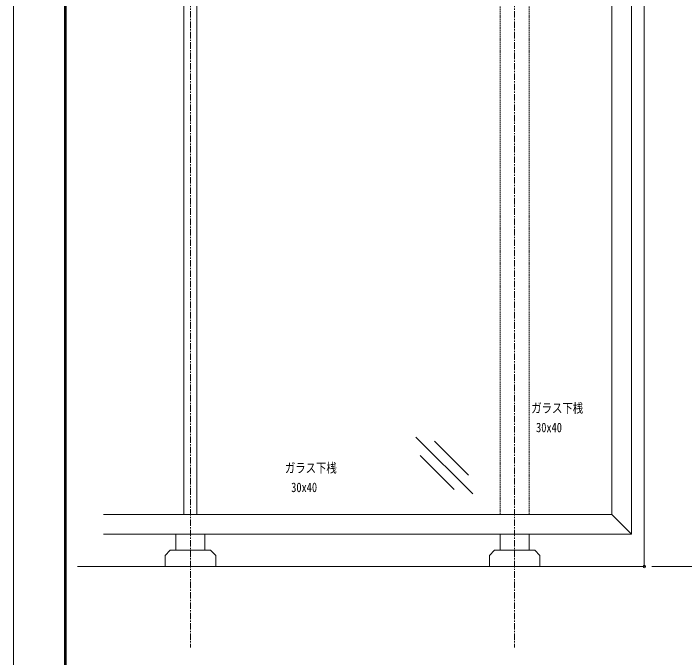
# Model space of a CAD drawing. Units: millimetres, scale not verified. Extents: x -1682 to 1682, y -1188 to 1188.
# Drawn here: x -1682 to -647, y -620 to 374 of the extents above; entities that cross this region are included whole.
import ezdxf
from ezdxf.enums import TextEntityAlignment as Align

# ---------------------------------------------------------------- set-up
doc = ezdxf.new("R2010")
doc.units = ezdxf.units.MM
doc.header["$LTSCALE"] = 8
doc.header["$PDMODE"] = 32
doc.header["$PDSIZE"] = 4
doc.linetypes.add('USER1', pattern=[2, 1.25, -0.25, 0.25, -0.25])
doc.linetypes.add('USER3', pattern=[0.375, 0.25, -0.125])
for name, color, linetype, lineweight in [('0-0_0', 7, 'Continuous', 18), ('0-1_DEFPOINTS', 7, 'Continuous', 18), ('0-3_MOJI', 7, 'Continuous', 18), ('0-5_WAKU', 7, 'Continuous', 18), ('0-6_6ﾊｯﾁﾝｸﾞ', 4, 'Continuous', 18), ('0-7_2躯体線', 4, 'Continuous', 18), ('0-8_3中心線', 2, 'USER1', 18), ('0-A_1手摺寸法', 7, 'Continuous', 18), ('0-E_4アルミ', 6, 'Continuous', 18), ('1-2_2躯体隠れ', 6, 'USER3', 18)]:
    doc.layers.add(name, color=color, linetype=linetype, lineweight=lineweight)
doc.styles.add('ＭＳ ゴシック', font='')
doc.styles.get('ＭＳ ゴシック').set_extended_font_data('MS Gothic')

# ---------------------------------------------------------------- blocks, each defined once
blk = doc.blocks.new('_ORIGIN2')
at = {"layer": '0-0_0'}
blk.add_line((-1, 0), (-2, 0), dxfattribs=at)
for radius in [1, 0.5]:
    blk.add_circle((0, 0), radius, dxfattribs=at)
blk = doc.blocks.new('D7')
at = {"layer": '0-1_DEFPOINTS'}
for p in [(-1367.23, 3360.25), (-1327.23, 1130.25), (-1122.96, 1130.25)]:
    blk.add_point(p, dxfattribs=at)
at = {"layer": '0-A_1手摺寸法'}
for p, q in [((-1344.23, 3360.25), (-1122.96, 3360.25)), ((-1122.96, 3351.05), (-1122.96, 1139.45)), ((-1304.23, 1130.25), (-1122.96, 1130.25))]:
    blk.add_line(p, q, dxfattribs=at)
at = {"layer": '0-A_1手摺寸法', "xscale": 4.6, "yscale": 4.6}
for p, rotation in [((-1122.96, 3360.25), 90), ((-1122.96, 1130.25), 270)]:
    blk.add_blockref('_ORIGIN2', p, dxfattribs=dict(at, rotation=rotation))
at = {"layer": '0-A_1手摺寸法', "style": 'ＭＳ ゴシック'}
blk.add_text('1115', height=26.98, rotation=90, dxfattribs=at).set_placement((-1134.46, 2208.45), align=Align.BOTTOM_LEFT)

msp = doc.modelspace()

# ---------------------------------------------------------------- linework, layer by layer
at = {"layer": '0-0_0'}
for p, q in [((-1431.559, -454.39), (-1431.559, -429.39)), ((-1386.559, -429.39), (-1386.559, -454.39)), ((-931.561, -454.39), (-931.561, -429.39)), ((-886.561, -429.39), (-886.561, -454.39))]:
    msp.add_line(p, q, dxfattribs=at)
for points in [[(-1448.059, -479.39), (-1370.059, -479.39), (-1370.059, -462.39), (-1378.059, -454.39), (-1440.059, -454.39), (-1448.059, -462.39)], [(-948.061, -479.39), (-870.061, -479.39), (-870.061, -462.39), (-878.061, -454.39), (-940.061, -454.39), (-948.061, -462.39)]]:
    msp.add_lwpolyline(points, close=True, dxfattribs=at)
at = {"layer": '0-1_DEFPOINTS', "color": 5}
msp.add_lwpolyline([(-1682, 1188), (-1682, -1188), (1682, -1188)], dxfattribs=at)
at = {"layer": '0-5_WAKU'}
for p, q in [((-1603.2, 1133.2), (-1603.2, -1129.2)), ((-1602.6, 1132.6), (-1602.6, -1128.6)), ((-1602, 1132), (-1602, -1128)), ((-1601.4, 1131.4), (-1601.4, -1127.4)), ((-1600.8, 1130.8), (-1600.8, -1126.8))]:
    msp.add_line(p, q, dxfattribs=at)
at = {"layer": '0-6_6ﾊｯﾁﾝｸﾞ'}
for p, q in [((-1061.18, -279.798), (-973.719, -367.259)), ((-1032.749, -286.351), (-980.273, -338.828)), ((-1054.626, -308.228), (-1002.15, -360.705))]:
    msp.add_line(p, q, dxfattribs=at)
at = {"layer": '0-7_2躯体線'}
for p, q in [((-709.061, 863.004), (-709.061, -479.39)), ((-709.061, -479.39), (-1583.142, -479.39))]:
    msp.add_line(p, q, dxfattribs=at)
at = {"layer": '0-8_3中心線'}
for p, q in [((-1409.059, 729.11), (-1409.059, -604.39)), ((-909.061, 729.11), (-909.061, -604.39))]:
    msp.add_line(p, q, dxfattribs=at)
at = {"layer": '0-E_4アルミ'}
for p, q in [((-1419.059, 605.61), (-1419.059, -399.39)), ((-1399.059, 605.61), (-1399.059, -399.39)), ((-729.061, 605.61), (-729.061, -429.39)), ((-759.061, -399.39), (-1543.142, -399.39)), ((-729.061, -429.39), (-1543.142, -429.39))]:
    msp.add_line(p, q, dxfattribs=at)
msp.add_lwpolyline([(-759.061, 605.61), (-759.061, -399.39), (-729.061, -429.39)], dxfattribs=at)
at = {"layer": '1-2_2躯体隠れ'}
for p, q in [((-931.561, 605.61), (-931.561, -399.39)), ((-886.561, 605.61), (-886.561, -399.39))]:
    msp.add_line(p, q, dxfattribs=at)

# ---------------------------------------------------------------- block references
at = {"layer": '0-A_1手摺寸法', "xscale": 0.5, "yscale": 0.5}
msp.add_blockref('D7', (-45.445, -1044.515), dxfattribs=at)

# ---------------------------------------------------------------- texts
at = {"layer": '0-3_MOJI', "style": 'ＭＳ ゴシック', "width": 0.8}
for s, p in [('ガラス下桟', (-883.428, -246.857)), ('30x40', (-875.975, -276.79)), ('ガラス下桟', (-1263.372, -339.215)), ('30x40', (-1253.606, -369.147))]:
    msp.add_text(s, height=14.66, dxfattribs=at).set_placement(p, align=Align.BOTTOM_LEFT)

doc.saveas('drawing.dxf')
